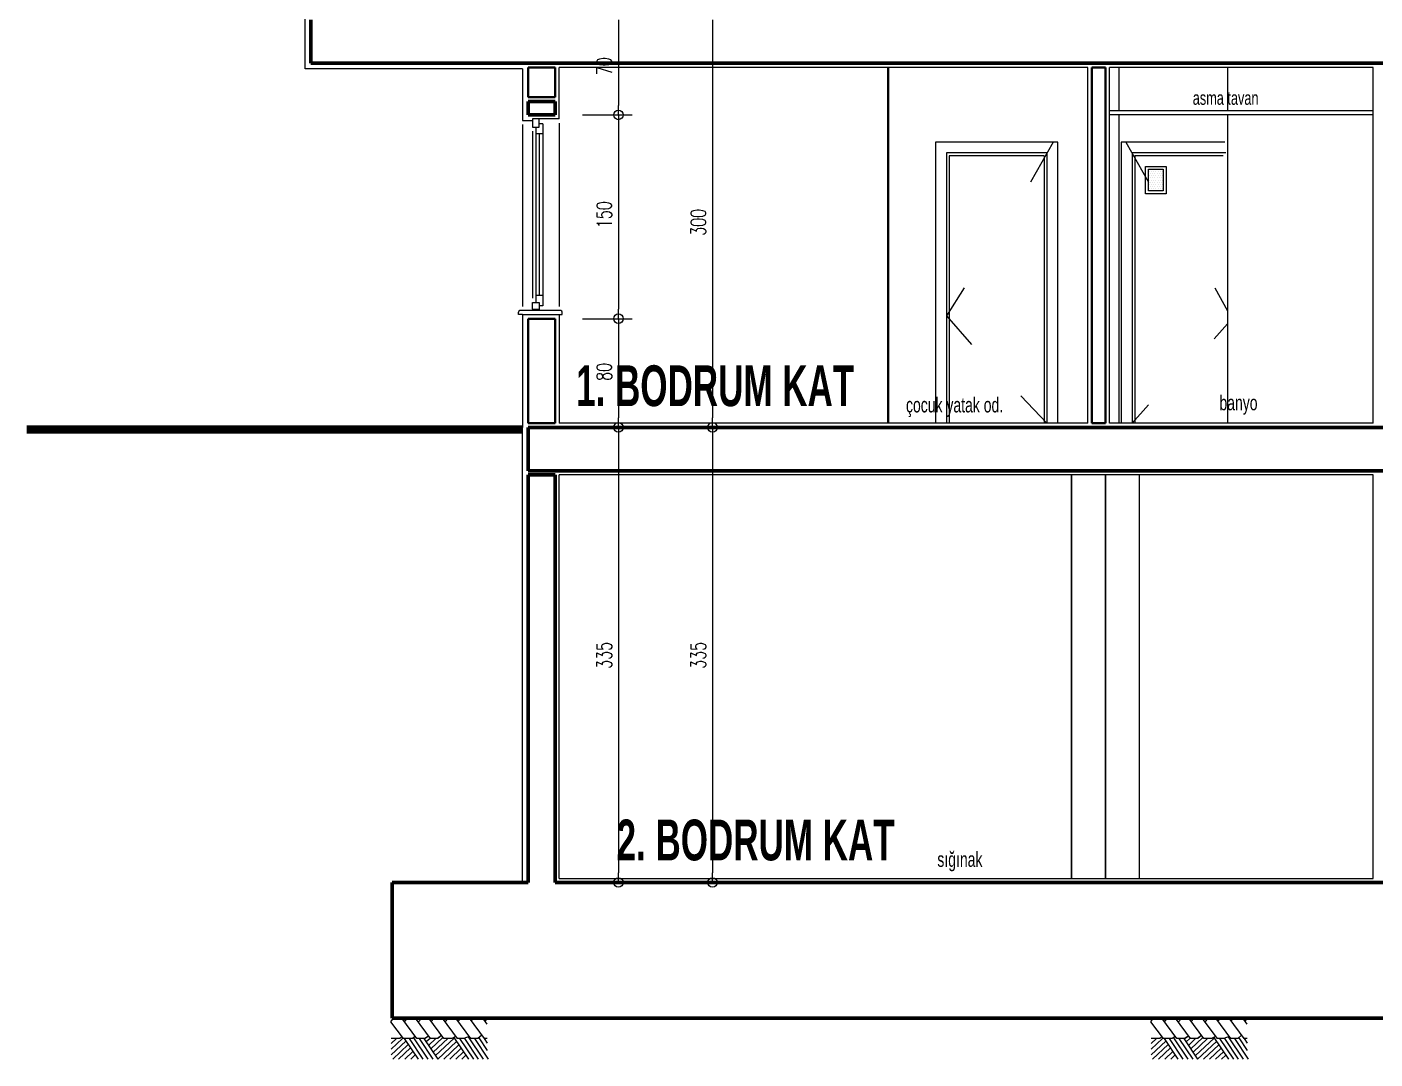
# Model space of a CAD drawing. Header units: millimetres. Extents: x 2016.56 to 2021.8, y 13721.83 to 13722.48.
# Drawn here: x 2018.8378 to 2019.0363, y 13721.8319 to 13721.9839 of the extents above; entities that cross this region are included whole.
import ezdxf

# ---------------------------------------------------------------- set-up
doc = ezdxf.new("R2010")
doc.units = ezdxf.units.MM
doc.linetypes.add('ACAD_ISO07W100', pattern=[3, 0, -3])
doc.layers.get('0').update_dxf_attribs({"lineweight": 20})
for name, color, linetype, lineweight in [('0.3', 150, 'Continuous', 30), ('1.2', 120, 'Continuous', 120), ('DIMV', 7, 'Continuous', 20), ('DUVAR', 4, 'Continuous', 40), ('kolon', 5, 'Continuous', 60), ('PENCERE', 3, 'Continuous', 13), ('SIVA', 7, 'Continuous', 20), ('TEFRİŞ', 11, 'Continuous', 9), ('TEXT', 7, 'Continuous', 20)]:
    doc.layers.add(name, color=color, linetype=linetype, lineweight=lineweight)
doc.styles.get("Standard").update_dxf_attribs({"font": 'txt.shx', "width": 0.7, "height": 11})
doc.styles.add('style1', font='swisscbo.ttf', dxfattribs={"width": 0.75, "height": 11})
doc.styles.add('style3', font='GOTHIC.TTF', dxfattribs={"width": 0.7, "height": 11})

msp = doc.modelspace()

# ---------------------------------------------------------------- linework, layer by layer
for p, q in [((2018.878771023997, 13721.97773762157), (2018.878771023997, 13722.00153762157)), ((2018.998571023998, 13721.97793762157), (2018.998571023998, 13721.97153762157)), ((2019.014571023997, 13721.97793762157), (2019.014571023997, 13721.97153762157)), ((2018.910771023998, 13721.97553762157), (2018.910771023998, 13721.97553762157)), ((2018.910771023998, 13721.97553762157), (2018.910771023998, 13721.97553762157)), ((2019.035971023997, 13721.97153762157), (2018.997171023997, 13721.97153762157)), ((2018.910771023998, 13721.96953762157), (2018.910771023998, 13721.94273762157)), ((2018.916171023998, 13721.97033762157), (2018.916171023998, 13721.97033762157)), ((2019.035971023997, 13721.97093762157), (2018.997171023997, 13721.97093762157)), ((2018.998571023998, 13721.97093762157), (2018.998571023998, 13721.92553762157)), ((2019.014571023997, 13721.97093762157), (2019.014571023997, 13721.92553762157)), ((2018.971571023998, 13721.96693762157), (2018.971571023998, 13721.92553762157)), ((2018.989571023998, 13721.96693762157), (2018.971571023998, 13721.96693762157)), ((2018.989571023998, 13721.92553762157), (2018.989571023998, 13721.96693762157)), ((2018.998898560178, 13721.96693762157), (2018.998898560178, 13721.92553762157)), ((2019.014134594896, 13721.96693762157), (2018.998898560178, 13721.96693762157)), ((2018.973171023998, 13721.96533762157), (2018.973171023998, 13721.92553762157)), ((2018.987971023997, 13721.96533762157), (2018.973171023998, 13721.96533762157)), ((2018.987971023997, 13721.96533762157), (2018.987971023997, 13721.92553762157)), ((2019.000498560177, 13721.96533762157), (2019.000498560177, 13721.92553762157)), ((2019.014298560178, 13721.96533762157), (2019.000498560177, 13721.96533762157)), ((2019.002907886192, 13721.96230542211), (2019.002907886192, 13721.96230542211)), ((2019.002907886192, 13721.96167042212), (2019.002907886192, 13721.96167042212)), ((2019.003066636192, 13721.96262292211), (2019.003066636192, 13721.96262292211)), ((2019.003066636192, 13721.96198792211), (2019.003066636192, 13721.96198792211)), ((2019.003225386192, 13721.96230542211), (2019.003225386192, 13721.96230542211)), ((2019.003225386192, 13721.96167042212), (2019.003225386192, 13721.96167042212)), ((2019.003384136192, 13721.96262292211), (2019.003384136192, 13721.96262292211)), ((2019.003384136192, 13721.96198792211), (2019.003384136192, 13721.96198792211)), ((2019.003542886192, 13721.96230542211), (2019.003542886192, 13721.96230542211)), ((2019.003542886192, 13721.96167042212), (2019.003542886192, 13721.96167042212)), ((2019.003701636192, 13721.96262292211), (2019.003701636192, 13721.96262292211)), ((2019.003701636192, 13721.96198792211), (2019.003701636192, 13721.96198792211)), ((2019.003860386192, 13721.96230542211), (2019.003860386192, 13721.96230542211)), ((2019.003860386192, 13721.96167042212), (2019.003860386192, 13721.96167042212)), ((2019.004019136192, 13721.96262292211), (2019.004019136192, 13721.96262292211)), ((2019.004019136192, 13721.96198792211), (2019.004019136192, 13721.96198792211)), ((2019.004177886192, 13721.96230542211), (2019.004177886192, 13721.96230542211)), ((2019.004177886192, 13721.96167042212), (2019.004177886192, 13721.96167042212)), ((2019.004336636192, 13721.96262292211), (2019.004336636192, 13721.96262292211)), ((2019.004336636192, 13721.96198792211), (2019.004336636192, 13721.96198792211)), ((2019.004495386192, 13721.96230542211), (2019.004495386192, 13721.96230542211)), ((2019.004495386192, 13721.96167042212), (2019.004495386192, 13721.96167042212)), ((2019.004654136192, 13721.96262292211), (2019.004654136192, 13721.96262292211)), ((2019.004654136192, 13721.96198792211), (2019.004654136192, 13721.96198792211)), ((2019.004812886192, 13721.96230542211), (2019.004812886192, 13721.96230542211)), ((2019.004812886192, 13721.96167042212), (2019.004812886192, 13721.96167042212)), ((2019.004971636192, 13721.96262292211), (2019.004971636192, 13721.96262292211)), ((2019.004971636192, 13721.96198792211), (2019.004971636192, 13721.96198792211)), ((2019.002907886192, 13721.96103542211), (2019.002907886192, 13721.96103542211)), ((2019.002907886192, 13721.96040042211), (2019.002907886192, 13721.96040042211)), ((2019.002907886192, 13721.95976542211), (2019.002907886192, 13721.95976542211)), ((2019.003066636192, 13721.96135292212), (2019.003066636192, 13721.96135292212)), ((2019.003066636192, 13721.96071792211), (2019.003066636192, 13721.96071792211)), ((2019.003066636192, 13721.96008292211), (2019.003066636192, 13721.96008292211)), ((2019.003225386192, 13721.96103542211), (2019.003225386192, 13721.96103542211)), ((2019.003225386192, 13721.96040042211), (2019.003225386192, 13721.96040042211)), ((2019.003225386192, 13721.95976542211), (2019.003225386192, 13721.95976542211)), ((2019.003384136192, 13721.96135292212), (2019.003384136192, 13721.96135292212)), ((2019.003384136192, 13721.96071792211), (2019.003384136192, 13721.96071792211)), ((2019.003384136192, 13721.96008292211), (2019.003384136192, 13721.96008292211)), ((2019.003542886192, 13721.96103542211), (2019.003542886192, 13721.96103542211)), ((2019.003542886192, 13721.96040042211), (2019.003542886192, 13721.96040042211)), ((2019.003542886192, 13721.95976542211), (2019.003542886192, 13721.95976542211)), ((2019.003701636192, 13721.96135292212), (2019.003701636192, 13721.96135292212)), ((2019.003701636192, 13721.96071792211), (2019.003701636192, 13721.96071792211)), ((2019.003701636192, 13721.96008292211), (2019.003701636192, 13721.96008292211)), ((2019.003860386192, 13721.96103542211), (2019.003860386192, 13721.96103542211)), ((2019.003860386192, 13721.96040042211), (2019.003860386192, 13721.96040042211)), ((2019.003860386192, 13721.95976542211), (2019.003860386192, 13721.95976542211)), ((2019.004019136192, 13721.96135292212), (2019.004019136192, 13721.96135292212)), ((2019.004019136192, 13721.96071792211), (2019.004019136192, 13721.96071792211)), ((2019.004019136192, 13721.96008292211), (2019.004019136192, 13721.96008292211)), ((2019.004177886192, 13721.96103542211), (2019.004177886192, 13721.96103542211)), ((2019.004177886192, 13721.96040042211), (2019.004177886192, 13721.96040042211)), ((2019.004177886192, 13721.95976542211), (2019.004177886192, 13721.95976542211)), ((2019.004336636192, 13721.96135292212), (2019.004336636192, 13721.96135292212)), ((2019.004336636192, 13721.96071792211), (2019.004336636192, 13721.96071792211)), ((2019.004336636192, 13721.96008292211), (2019.004336636192, 13721.96008292211)), ((2019.004495386192, 13721.96103542211), (2019.004495386192, 13721.96103542211)), ((2019.004495386192, 13721.96040042211), (2019.004495386192, 13721.96040042211)), ((2019.004495386192, 13721.95976542211), (2019.004495386192, 13721.95976542211)), ((2019.004654136192, 13721.96135292212), (2019.004654136192, 13721.96135292212)), ((2019.004654136192, 13721.96071792211), (2019.004654136192, 13721.96071792211)), ((2019.004654136192, 13721.96008292211), (2019.004654136192, 13721.96008292211)), ((2019.004812886192, 13721.96103542211), (2019.004812886192, 13721.96103542211)), ((2019.004812886192, 13721.96040042211), (2019.004812886192, 13721.96040042211)), ((2019.004812886192, 13721.95976542211), (2019.004812886192, 13721.95976542211)), ((2019.004971636192, 13721.96135292212), (2019.004971636192, 13721.96135292212)), ((2019.004971636192, 13721.96071792211), (2019.004971636192, 13721.96071792211)), ((2019.004971636192, 13721.96008292211), (2019.004971636192, 13721.96008292211)), ((2018.910171023997, 13721.94153762157), (2018.910171023997, 13721.94191810461)), ((2018.916394074092, 13721.94213762157), (2018.910347973903, 13721.94213762157)), ((2018.916571023997, 13721.94153762157), (2018.916571023997, 13721.94191810461)), ((2018.910771023998, 13721.94153762157), (2018.910171023997, 13721.94153762157)), ((2018.910771023998, 13721.94153762157), (2018.915571023997, 13721.94153762157)), ((2018.916171023998, 13721.94153762157), (2018.916571023997, 13721.94153762157)), ((2018.993971023998, 13721.92553762157), (2018.916171023998, 13721.92553762157)), ((2019.035971023997, 13721.92553762157), (2018.997171023997, 13721.92553762157)), ((2019.001571023997, 13721.85853762157), (2019.001571023997, 13721.91793762157)), ((2018.916171023998, 13721.85853762157), (2019.035971023997, 13721.85853762157))]:
    msp.add_line(p, q)
at = {"color": 0, "lineweight": -2}
for p, q in [((2018.924877068454, 13721.98493762157), (2018.924877068454, 13721.98353762157)), ((2018.938723827435, 13721.98493762157), (2018.938723827435, 13721.98353762157)), ((2018.924877068454, 13721.97093762157), (2018.924877068454, 13721.97233762157)), ((2018.924877068454, 13721.97093762157), (2018.924877068454, 13721.96953762157)), ((2018.924877068454, 13721.94093762157), (2018.924877068454, 13721.94233762157)), ((2018.924877068454, 13721.94093762157), (2018.924877068454, 13721.93953762157)), ((2018.924877068454, 13721.92493762157), (2018.924877068454, 13721.92633762157)), ((2018.938723827435, 13721.92493762157), (2018.938723827435, 13721.92633762157)), ((2018.924877068454, 13721.92493762157), (2018.924877068454, 13721.92353762157)), ((2018.938723827435, 13721.92493762157), (2018.938723827435, 13721.92353762157)), ((2018.924877068454, 13721.85793762157), (2018.924877068454, 13721.85933762157)), ((2018.938723827435, 13721.85793762157), (2018.938723827435, 13721.85933762157))]:
    msp.add_line(p, q, dxfattribs=at)
at = {"linetype": 'ACAD_ISO07W100', "ltscale": 0.5}
for p, q in [((2018.98887594203, 13721.96693762157), (2018.985541802248, 13721.96104247587)), ((2018.999593642145, 13721.96693762157), (2019.002927781927, 13721.96104247587)), ((2018.975799586311, 13721.94547350614), (2018.973171023998, 13721.9413519746)), ((2019.012669997864, 13721.94547350614), (2019.014571023997, 13721.94211227152)), ((2018.973171023998, 13721.9413519746), (2018.97685831934, 13721.93711320246)), ((2019.014571023997, 13721.94019624414), (2019.012567565923, 13721.93796050107)), ((2018.984112546822, 13721.92955681546), (2018.987971023997, 13721.92553762157)), ((2019.002939562351, 13721.92826163849), (2019.000498560177, 13721.92553762157))]:
    msp.add_line(p, q, dxfattribs=at)
at = {"color": 0, "lineweight": -2}
for centre in [(2018.924877068454, 13721.97093762157), (2018.924877068454, 13721.97093762157), (2018.924877068454, 13721.94093762157), (2018.924877068454, 13721.94093762157), (2018.924877068454, 13721.92493762157), (2018.924877068454, 13721.92493762157), (2018.938723827435, 13721.92493762157), (2018.938723827435, 13721.92493762157), (2018.924877068454, 13721.85793762157), (2018.938723827435, 13721.85793762157)]:
    msp.add_circle(centre, 0.0007, dxfattribs=at)
for centre, start, end in [((2018.910399475532, 13721.9419150297), 103.0274275125239, 179.2288561153468), ((2018.916342572463, 13721.9419150297), 0.7711438846532414, 76.9725724874761)]:
    msp.add_arc(centre, 0.0002284722272378633, start, end)
at = {"layer": '0.3'}
for p, q in [((2018.991571023997, 13721.85853762157), (2018.991571023997, 13721.91793762157)), ((2018.996571023997, 13721.85853762157), (2018.996571023997, 13721.91793762157))]:
    msp.add_line(p, q, dxfattribs=at)
at = {"layer": '1.2'}
for p, q in [((2018.910771023998, 13721.92493762157), (2018.837788424056, 13721.92493762157)), ((2018.910771023998, 13721.92483762157), (2018.837788424056, 13721.92483762157)), ((2018.910771023998, 13721.92473762157), (2018.837788424056, 13721.92473762157)), ((2018.910771023998, 13721.92463762157), (2018.837788424056, 13721.92463762157)), ((2018.910771023998, 13721.92453762157), (2018.837788424056, 13721.92453762157)), ((2018.910771023998, 13721.92443762157), (2018.837788424056, 13721.92443762157)), ((2018.910771023998, 13721.92433762157), (2018.837788424056, 13721.92433762157))]:
    msp.add_line(p, q, dxfattribs=at)
at = {"layer": 'DIMV'}
for p, q in [((2018.924877068454, 13721.98353762157), (2018.924877068454, 13721.97233762157)), ((2018.938723827435, 13721.98353762157), (2018.938723827435, 13721.92633762157)), ((2018.924877068454, 13721.96953762157), (2018.924877068454, 13721.94233762157)), ((2018.924877068454, 13721.93953762157), (2018.924877068454, 13721.92633762157)), ((2018.924877068454, 13721.92353762157), (2018.924877068454, 13721.85933762157)), ((2018.938723827435, 13721.92353762157), (2018.938723827435, 13721.85933762157))]:
    msp.add_line(p, q, dxfattribs=at)
at = {"layer": 'DIMV', "lineweight": 20}
for p, q in [((2018.919571023997, 13721.97093762157), (2018.926877068454, 13721.97093762157)), ((2018.919571023997, 13721.97093762157), (2018.926877068454, 13721.97093762157)), ((2018.919571023997, 13721.94093762157), (2018.926877068454, 13721.94093762157)), ((2018.919571023997, 13721.94093762157), (2018.926877068454, 13721.94093762157)), ((2018.923016671105, 13721.92493762157), (2018.926877068454, 13721.92493762157)), ((2018.923016671105, 13721.92493762157), (2018.926877068454, 13721.92493762157)), ((2018.936730095917, 13721.92493762157), (2018.940723827435, 13721.92493762157)), ((2018.937943636228, 13721.92493762157), (2018.940723827435, 13721.92493762157)), ((2018.92262264698, 13721.85793762157), (2018.926877068454, 13721.85793762157)), ((2018.937333628327, 13721.85793762157), (2018.940723827435, 13721.85793762157))]:
    msp.add_line(p, q, dxfattribs=at)
at = {"layer": 'DUVAR'}
for p, q in [((2018.911571023998, 13721.97793762157), (2018.911571023998, 13721.97353762157)), ((2018.911571023997, 13721.97793762157), (2018.915571023997, 13721.97793762157)), ((2018.915571023997, 13721.97793762157), (2018.915571023997, 13721.97353762157)), ((2018.964571023997, 13721.92553762157), (2018.964571023997, 13721.97793762157)), ((2018.996571023997, 13721.97793762157), (2018.994571023997, 13721.97793762157)), ((2018.994571023997, 13721.97793762157), (2018.994571023997, 13721.92553762157)), ((2018.996571023997, 13721.92553762157), (2018.996571023997, 13721.97793762157)), ((2018.915571023997, 13721.97353762157), (2018.911571023998, 13721.97353762157)), ((2018.915571023997, 13721.94093762157), (2018.911571023998, 13721.94093762157)), ((2018.911571023998, 13721.94093762157), (2018.911571023998, 13721.94093762157)), ((2018.911571023998, 13721.94093762157), (2018.911571023998, 13721.92553762157)), ((2018.915571023997, 13721.94093762157), (2018.915571023997, 13721.92553762157)), ((2018.915571023997, 13721.92553762157), (2018.911571023998, 13721.92553762157)), ((2018.994571023997, 13721.92553762157), (2018.996571023997, 13721.92553762157))]:
    msp.add_line(p, q, dxfattribs=at)
at = {"layer": 'kolon'}
for p, q in [((2018.879571023997, 13721.98493762157), (2018.879571023997, 13721.97853762157)), ((2019.042171023998, 13721.97853762157), (2018.879571023997, 13721.97853762157)), ((2018.911571023998, 13721.97293762157), (2018.911571023998, 13721.97093762157)), ((2018.915571023997, 13721.97293762157), (2018.911571023998, 13721.97293762157)), ((2018.915571023997, 13721.97293762157), (2018.915571023997, 13721.97093762157)), ((2018.915571023997, 13721.97093762157), (2018.911571023998, 13721.97093762157)), ((2019.041571023997, 13721.92493762157), (2018.911571023998, 13721.92493762157)), ((2018.911571023998, 13721.92493762157), (2018.911571023998, 13721.91853762157)), ((2019.041571023997, 13721.91853762157), (2018.911571023998, 13721.91853762157)), ((2018.911571023998, 13721.85793762157), (2018.911571023998, 13721.91793762157)), ((2018.915571023997, 13721.91793762157), (2018.911571023998, 13721.91793762157)), ((2018.915571023997, 13721.85793762157), (2018.915571023997, 13721.91793762157)), ((2018.891571023997, 13721.85793762157), (2018.891571023997, 13721.83793762157)), ((2018.911571023998, 13721.85793762157), (2018.891571023997, 13721.85793762157)), ((2018.915571023997, 13721.85793762157), (2019.079047130248, 13721.85793762157)), ((2018.891571023997, 13721.83793762157), (2019.225571023997, 13721.83793762157))]:
    msp.add_line(p, q, dxfattribs=at)
at = {"layer": 'PENCERE'}
for p, q in [((2018.913223436404, 13721.97033762157), (2018.912223436404, 13721.97033762157)), ((2018.912223436404, 13721.97033762157), (2018.912223436404, 13721.97013762157)), ((2018.912223436404, 13721.97013762157), (2018.912223436404, 13721.96913762157)), ((2018.913223436404, 13721.97013762157), (2018.913223436404, 13721.97033762157)), ((2018.913223436404, 13721.96913762157), (2018.913223436404, 13721.97013762157)), ((2018.913723436403, 13721.96963762157), (2018.913223436404, 13721.96963762157)), ((2018.913723436403, 13721.96963762157), (2018.913723436403, 13721.94283762157)), ((2018.912223436404, 13721.96913762157), (2018.913223436404, 13721.96913762157)), ((2018.912223436404, 13721.96853762157), (2018.912223436404, 13721.94393762157)), ((2018.912723436403, 13721.96913762157), (2018.912723436403, 13721.94333762157)), ((2018.912723436403, 13721.96913762157), (2018.912723436403, 13721.94333762157)), ((2018.913723436403, 13721.96813762157), (2018.912723436403, 13721.96813762157)), ((2018.913223436404, 13721.96813762157), (2018.913223436404, 13721.94433762157)), ((2018.913223436404, 13721.96813762157), (2018.913223436404, 13721.94433762157)), ((2018.973571023997, 13721.96493762157), (2018.973571023997, 13721.92553762157)), ((2018.987571023997, 13721.96493762157), (2018.973571023997, 13721.96493762157)), ((2018.987571023997, 13721.96493762157), (2018.987571023997, 13721.92553762157)), ((2019.000898560178, 13721.96493762157), (2019.000898560178, 13721.92553762157)), ((2019.013898560177, 13721.96493762157), (2019.000898560178, 13721.96493762157)), ((2019.002498560178, 13721.96333762157), (2019.005498560178, 13721.96333762157)), ((2019.002498560178, 13721.95933762157), (2019.002498560178, 13721.96333762157)), ((2019.002898560178, 13721.96293762157), (2019.005098560177, 13721.96293762157)), ((2019.002898560178, 13721.95973762157), (2019.002898560178, 13721.96293762157)), ((2019.005098560177, 13721.96293762157), (2019.005098560177, 13721.95973762157)), ((2019.005498560178, 13721.96333762157), (2019.005498560178, 13721.95933762157)), ((2019.005098560177, 13721.95973762157), (2019.002898560178, 13721.95973762157)), ((2019.005498560178, 13721.95933762157), (2019.002498560178, 13721.95933762157)), ((2018.913723436403, 13721.94433762157), (2018.912723436403, 13721.94433762157)), ((2018.912223436404, 13721.94333762157), (2018.913223436404, 13721.94333762157)), ((2018.912223436404, 13721.94233762157), (2018.912223436404, 13721.94333762157)), ((2018.912223436404, 13721.94233762157), (2018.912423436404, 13721.94233762157)), ((2018.912223436404, 13721.94233762157), (2018.912223436404, 13721.94213762157)), ((2018.912423436404, 13721.94233762157), (2018.913223436404, 13721.94233762157)), ((2018.913223436404, 13721.94333762157), (2018.913223436404, 13721.94233762157)), ((2018.913723436403, 13721.94283762157), (2018.913223436404, 13721.94283762157)), ((2018.913223436404, 13721.94233762157), (2018.913223436404, 13721.94213762157))]:
    msp.add_line(p, q, dxfattribs=at)
at = {"layer": 'SIVA'}
for p, q in [((2018.910771023998, 13721.97773762157), (2018.878771023997, 13721.97773762157)), ((2018.910771023998, 13721.97773762157), (2018.910771023998, 13721.97013762157)), ((2018.916171023998, 13721.97033762157), (2018.916171023998, 13721.97793762157)), ((2018.993971023997, 13721.97793762157), (2018.916171023997, 13721.97793762157)), ((2018.993971023998, 13721.92553762157), (2018.993971023998, 13721.97793762157)), ((2018.997171023997, 13721.92553762157), (2018.997171023997, 13721.97793762157)), ((2019.035971023997, 13721.97793762157), (2018.997171023997, 13721.97793762157)), ((2019.035971023997, 13721.92553762157), (2019.035971023997, 13721.97793762157)), ((2018.910771023998, 13721.97553762157), (2018.910771023998, 13721.97553762157)), ((2018.910771023998, 13721.97013762157), (2018.912223436404, 13721.97013762157)), ((2018.916171023998, 13721.97033762157), (2018.912596442578, 13721.97033762157)), ((2018.916171023998, 13721.96973762157), (2018.916171023998, 13721.94273762157)), ((2018.910771023998, 13721.94153762157), (2018.910771023998, 13721.94153762157)), ((2018.910771023998, 13721.94153762157), (2018.910771023998, 13721.92493762157)), ((2018.913471023998, 13721.94153762157), (2018.916171023998, 13721.94153762157)), ((2018.916171023998, 13721.94153762157), (2018.916171023998, 13721.92553762157)), ((2018.910771023998, 13721.85793762157), (2018.910771023998, 13721.92493762157)), ((2018.916171023998, 13721.85853762157), (2018.916171023998, 13721.91793762157)), ((2019.035971023997, 13721.91793762157), (2018.916171023998, 13721.91793762157)), ((2019.035971023997, 13721.85853762157), (2019.035971023997, 13721.91793762157))]:
    msp.add_line(p, q, dxfattribs=at)
at = {"layer": 'TEFRİŞ'}
for p, q in [((2018.891384462049, 13721.83742247101), (2018.891736141213, 13721.83793762157)), ((2018.893214535623, 13721.83493762157), (2018.891384462049, 13721.83742247101)), ((2018.89520164387, 13721.83493762157), (2018.89299216565, 13721.83793762157)), ((2018.893386281911, 13721.83740249578), (2018.893807374974, 13721.83793762157)), ((2018.897188752117, 13721.83493762157), (2018.894979273896, 13721.83793762157)), ((2018.895387288991, 13721.83738362413), (2018.89591149031, 13721.83793762157)), ((2018.899175860363, 13721.83493762157), (2018.896966382143, 13721.83793762157)), ((2018.897311489755, 13721.83746903907), (2018.897752587534, 13721.83793762157)), ((2018.90116296861, 13721.83493762157), (2018.89895349039, 13721.83793762157)), ((2018.899371116344, 13721.83737057463), (2018.899823826221, 13721.83793762157)), ((2018.903150076857, 13721.83493762157), (2018.900940598636, 13721.83793762157)), ((2018.901259007219, 13721.83750529065), (2018.901697800093, 13721.83793762157)), ((2018.905137185104, 13721.83493762157), (2018.902927706883, 13721.83793762157)), ((2018.903202205841, 13721.83756491055), (2018.903637532188, 13721.83793762157)), ((2018.905570240461, 13721.83704769381), (2018.90491481513, 13721.83793762157)), ((2018.905251084876, 13721.837481039), (2018.905577259357, 13721.83793762157)), ((2019.003273484029, 13721.83742247101), (2019.003625163192, 13721.83793762157)), ((2019.005103557603, 13721.83493762157), (2019.003273484029, 13721.83742247101)), ((2019.00709066585, 13721.83493762157), (2019.004881187629, 13721.83793762157)), ((2019.00527530389, 13721.83740249578), (2019.005696396954, 13721.83793762157)), ((2019.009077774096, 13721.83493762157), (2019.006868295876, 13721.83793762157)), ((2019.007276310971, 13721.83738362413), (2019.007800512289, 13721.83793762157)), ((2019.011064882343, 13721.83493762157), (2019.008855404122, 13721.83793762157)), ((2019.009200511735, 13721.83746903907), (2019.009641609513, 13721.83793762157)), ((2019.013051990589, 13721.83493762157), (2019.010842512369, 13721.83793762157)), ((2019.011260138323, 13721.83737057463), (2019.0117128482, 13721.83793762157)), ((2019.015039098836, 13721.83493762157), (2019.012829620616, 13721.83793762157)), ((2019.013148029198, 13721.83750529065), (2019.013586822073, 13721.83793762157)), ((2019.017026207083, 13721.83493762157), (2019.014816728863, 13721.83793762157)), ((2019.01509122782, 13721.83756491055), (2019.015526554167, 13721.83793762157)), ((2019.017459262441, 13721.83704769381), (2019.016803837109, 13721.83793762157)), ((2019.017140106856, 13721.837481039), (2019.017466281336, 13721.83793762157)), ((2018.893100026509, 13721.83493762157), (2018.891428253172, 13721.83338516865)), ((2018.892679019509, 13721.83493762157), (2018.891428253172, 13721.83493762157)), ((2018.892218286567, 13721.83493762157), (2018.891428253172, 13721.83420397567)), ((2018.893589389077, 13721.83457324957), (2018.891428253172, 13721.83256636162)), ((2018.893027083999, 13721.83519214088), (2018.892700985793, 13721.83493762157)), ((2018.894508699876, 13721.83493762157), (2018.89319256934, 13721.83493762157)), ((2018.89453066616, 13721.83493762157), (2018.893214535623, 13721.83493762157)), ((2018.893343364442, 13721.83493762157), (2018.895368969849, 13721.83193762157)), ((2018.894067327901, 13721.83493762157), (2018.896092933308, 13721.83193762157)), ((2018.89495672925, 13721.83527016337), (2018.89453066616, 13721.83493762157)), ((2018.894693763752, 13721.83508206373), (2018.896816896768, 13721.83193762157)), ((2018.896382673749, 13721.83493762157), (2018.895179677586, 13721.83493762157)), ((2018.896404640032, 13721.83493762157), (2018.89520164387, 13721.83493762157)), ((2018.89551525482, 13721.83493762157), (2018.897540860227, 13721.83193762157)), ((2018.89623921828, 13721.83493762157), (2018.898264823687, 13721.83193762157)), ((2018.896886212266, 13721.83531858061), (2018.896382673749, 13721.83493762157)), ((2018.89690817855, 13721.83531858061), (2018.896404640032, 13721.83493762157)), ((2018.897134259715, 13721.8349817851), (2018.896565817856, 13721.83445391496)), ((2018.897968441753, 13721.83493762157), (2018.896905619022, 13721.83395065628)), ((2018.898256652546, 13721.83493762157), (2018.897166785833, 13721.83493762157)), ((2018.89827861883, 13721.83493762157), (2018.897188752117, 13721.83493762157)), ((2018.899030541325, 13721.83510510829), (2018.897245420188, 13721.8334473976)), ((2018.899731921638, 13721.83493762157), (2018.897585221354, 13721.83294413893)), ((2018.900710634837, 13721.8350276735), (2018.89792502252, 13721.83244088025)), ((2018.898821160583, 13721.83538940267), (2018.898256652546, 13721.83493762157)), ((2018.898843126867, 13721.83538940267), (2018.89827861883, 13721.83493762157)), ((2018.900327886308, 13721.83493762157), (2018.89915389408, 13721.83493762157)), ((2018.900349852592, 13721.83493762157), (2018.899175860363, 13721.83493762157)), ((2018.900896475748, 13721.83526963649), (2018.900327886308, 13721.83493762157)), ((2018.900918442032, 13721.83526963649), (2018.900349852592, 13721.83493762157)), ((2018.900646011305, 13721.83512338345), (2018.90279704347, 13721.83193762157)), ((2018.902103235162, 13721.83493762157), (2018.901141002326, 13721.83493762157)), ((2018.902125201445, 13721.83493762157), (2018.90116296861, 13721.83493762157)), ((2018.901495401523, 13721.83493762157), (2018.903521006929, 13721.83193762157)), ((2018.902885919779, 13721.83526646499), (2018.902103235162, 13721.83493762157)), ((2018.902907886062, 13721.83526646499), (2018.902125201445, 13721.83493762157)), ((2018.90219370116, 13721.83497563068), (2018.904244970389, 13721.83193762157)), ((2018.902757674107, 13721.83521258282), (2018.904968933848, 13721.83193762157)), ((2018.904174468923, 13721.83493762157), (2018.903128110573, 13721.83493762157)), ((2018.904196435207, 13721.83493762157), (2018.903150076857, 13721.83493762157)), ((2018.903667291901, 13721.83493762157), (2018.905692897308, 13721.83193762157)), ((2018.904720939754, 13721.83547296842), (2018.904174468923, 13721.83493762157)), ((2018.904742906037, 13721.83547296842), (2018.904196435207, 13721.83493762157)), ((2018.90430494861, 13721.83506544521), (2018.905570240461, 13721.83319149901)), ((2018.90511521882, 13721.83493762157), (2018.905570240461, 13721.83426371691)), ((2018.905570240461, 13721.83493762157), (2018.90511521882, 13721.83493762157)), ((2018.905570240461, 13721.83493762157), (2018.905137185104, 13721.83493762157)), ((2019.004989048489, 13721.83493762157), (2019.003317275152, 13721.83338516865)), ((2019.004568041488, 13721.83493762157), (2019.003317275152, 13721.83493762157)), ((2019.004107308546, 13721.83493762157), (2019.003317275152, 13721.83420397567)), ((2019.005478411056, 13721.83457324957), (2019.003317275152, 13721.83256636162)), ((2019.004916105978, 13721.83519214088), (2019.004590007772, 13721.83493762157)), ((2019.006397721856, 13721.83493762157), (2019.005081591319, 13721.83493762157)), ((2019.006419688139, 13721.83493762157), (2019.005103557603, 13721.83493762157)), ((2019.005232386422, 13721.83493762157), (2019.007257991828, 13721.83193762157)), ((2019.005956349881, 13721.83493762157), (2019.007981955288, 13721.83193762157)), ((2019.006845751229, 13721.83527016337), (2019.006419688139, 13721.83493762157)), ((2019.006582785732, 13721.83508206373), (2019.008705918747, 13721.83193762157)), ((2019.008271695728, 13721.83493762157), (2019.007068699566, 13721.83493762157)), ((2019.008293662012, 13721.83493762157), (2019.00709066585, 13721.83493762157)), ((2019.0074042768, 13721.83493762157), (2019.009429882207, 13721.83193762157)), ((2019.008128240259, 13721.83493762157), (2019.010153845666, 13721.83193762157)), ((2019.008775234246, 13721.83531858061), (2019.008271695728, 13721.83493762157)), ((2019.008797200529, 13721.83531858061), (2019.008293662012, 13721.83493762157)), ((2019.009023281695, 13721.8349817851), (2019.008454839836, 13721.83445391496)), ((2019.009857463732, 13721.83493762157), (2019.008794641002, 13721.83395065628)), ((2019.010145674526, 13721.83493762157), (2019.009055807813, 13721.83493762157)), ((2019.01016764081, 13721.83493762157), (2019.009077774096, 13721.83493762157)), ((2019.010919563305, 13721.83510510829), (2019.009134442168, 13721.8334473976)), ((2019.011620943617, 13721.83493762157), (2019.009474243334, 13721.83294413893)), ((2019.012599656817, 13721.8350276735), (2019.0098140445, 13721.83244088025)), ((2019.010710182563, 13721.83538940267), (2019.010145674526, 13721.83493762157)), ((2019.010732148847, 13721.83538940267), (2019.01016764081, 13721.83493762157)), ((2019.012216908288, 13721.83493762157), (2019.011042916059, 13721.83493762157)), ((2019.012238874571, 13721.83493762157), (2019.011064882343, 13721.83493762157)), ((2019.012785497727, 13721.83526963649), (2019.012216908288, 13721.83493762157)), ((2019.012807464011, 13721.83526963649), (2019.012238874571, 13721.83493762157)), ((2019.012535033284, 13721.83512338345), (2019.014686065449, 13721.83193762157)), ((2019.013992257141, 13721.83493762157), (2019.013030024306, 13721.83493762157)), ((2019.014014223425, 13721.83493762157), (2019.013051990589, 13721.83493762157)), ((2019.013384423502, 13721.83493762157), (2019.015410028909, 13721.83193762157)), ((2019.014774941758, 13721.83526646499), (2019.013992257141, 13721.83493762157)), ((2019.014796908042, 13721.83526646499), (2019.014014223425, 13721.83493762157)), ((2019.014082723139, 13721.83497563068), (2019.016133992368, 13721.83193762157)), ((2019.014646696087, 13721.83521258282), (2019.016857955828, 13721.83193762157)), ((2019.016063490903, 13721.83493762157), (2019.015017132552, 13721.83493762157)), ((2019.016085457186, 13721.83493762157), (2019.015039098836, 13721.83493762157)), ((2019.01555631388, 13721.83493762157), (2019.017581919287, 13721.83193762157)), ((2019.016609961733, 13721.83547296842), (2019.016063490903, 13721.83493762157)), ((2019.016631928017, 13721.83547296842), (2019.016085457186, 13721.83493762157)), ((2019.01619397059, 13721.83506544521), (2019.017459262441, 13721.83319149901)), ((2019.017004240799, 13721.83493762157), (2019.017459262441, 13721.83426371691)), ((2019.017459262441, 13721.83493762157), (2019.017004240799, 13721.83493762157)), ((2019.017459262441, 13721.83493762157), (2019.017026207083, 13721.83493762157)), ((2018.893929190243, 13721.83406999089), (2018.891632928558, 13721.83193762157)), ((2018.894268991409, 13721.83356673221), (2018.892514668501, 13721.83193762157)), ((2018.894625430929, 13721.83303883149), (2018.893439582814, 13721.83193762157)), ((2018.901050436003, 13721.83452441482), (2018.898264823687, 13721.83193762157)), ((2018.901390237169, 13721.83402115615), (2018.899146563629, 13721.83193762157)), ((2018.901730038335, 13721.83351789747), (2018.900028303572, 13721.83193762157)), ((2018.902069839502, 13721.83301463879), (2018.900910043514, 13721.83193762157)), ((2019.005818212222, 13721.83406999089), (2019.003521950538, 13721.83193762157)), ((2019.006158013388, 13721.83356673221), (2019.00440369048, 13721.83193762157)), ((2019.006514452909, 13721.83303883149), (2019.005328604793, 13721.83193762157)), ((2019.012939457983, 13721.83452441482), (2019.010153845666, 13721.83193762157)), ((2019.013279259149, 13721.83402115615), (2019.011035585608, 13721.83193762157)), ((2019.013619060315, 13721.83351789747), (2019.011917325551, 13721.83193762157)), ((2019.013958861481, 13721.83301463879), (2019.012799065493, 13721.83193762157)), ((2018.894965232095, 13721.83253557281), (2018.894321322756, 13721.83193762157)), ((2018.902409640668, 13721.83251138011), (2018.901791783456, 13721.83193762157)), ((2019.006854254075, 13721.83253557281), (2019.006210344736, 13721.83193762157)), ((2019.014298662647, 13721.83251138011), (2019.013680805436, 13721.83193762157))]:
    msp.add_line(p, q, dxfattribs=at)

# ---------------------------------------------------------------- texts
at = {"layer": 'DIMV', "width": 0.7}
for s, p in [('70', (2018.923877068454, 13721.97678262157)), ('150', (2018.923877068454, 13721.95426928824)), ('300', (2018.937723827435, 13721.9531409549)), ('80', (2018.923877068454, 13721.93178262157)), ('335', (2018.923877068454, 13721.88938428824)), ('335', (2018.937723827435, 13721.88938428824))]:
    msp.add_text(s, height=0.0022, rotation=90, dxfattribs=at).set_placement(p)
at = {"layer": 'TEXT'}
for s, height, style, width, p in [('asma tavan ', 0.002, 'style3', 0.7, (2019.009434490795, 13721.97242939581)), ('1. BODRUM KAT', 0.006, 'style1', 0.75, (2018.918641901819, 13721.92806333316)), ('çocuk yatak od.   ', 0.0022, 'style3', 0.7, (2018.967211708762, 13721.92713727337)), ('banyo', 0.0022, 'style3', 0.7, (2019.0133604998, 13721.92745187012)), ('2. BODRUM KAT', 0.006, 'style1', 0.75, (2018.924597181634, 13721.86118927091)), ('sığınak', 0.0022, 'style3', 0.7, (2018.971828861567, 13721.86023365062))]:
    msp.add_text(s, height=height, dxfattribs=dict(at, style=style, width=width)).set_placement(p)

doc.saveas('drawing.dxf')
